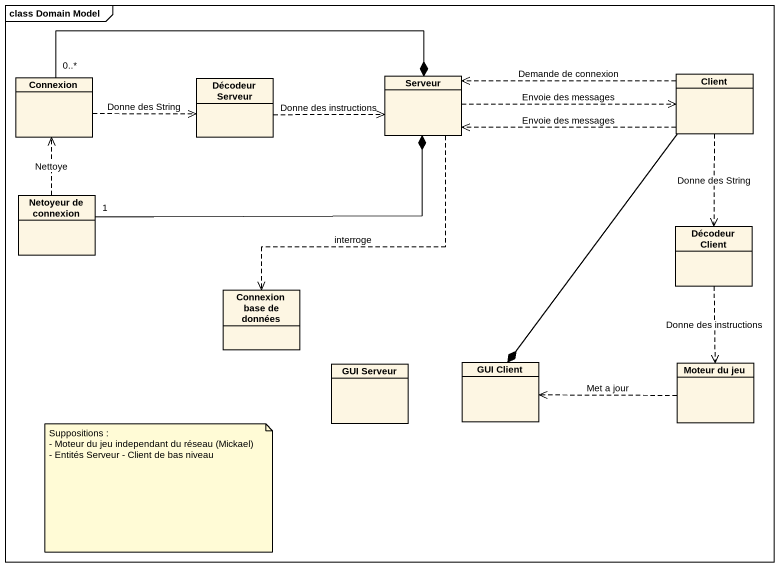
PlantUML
@startuml
mainframe class Domain Model
hide circle
hide empty members
class Connexion
class "Décodeur Serveur" as Décodeur_Serveur
class Serveur
class Client
class "Netoyeur de connexion" as Netoyeur_de_connexion
class "Décodeur Client" as Décodeur_Client
class "Connexion base de données" as Connexion_base_de_données
class "GUI Serveur" as GUI_Serveur
class "GUI Client" as GUI_Client
class "Moteur du jeu" as Moteur_du_jeu
Connexion .right.> Décodeur_Serveur : Donne des String
Décodeur_Serveur .right.> Serveur : Donne des instructions
Serveur *-left- "0..*" Connexion
Serveur .right.> Client : Envoie des messages
Serveur *-left- "1" Netoyeur_de_connexion
Serveur ..> Connexion_base_de_données : interroge
Client .left.> Serveur : Envoie des messages
Client .left.> Serveur : Demande de connexion
Client ..> Décodeur_Client : Donne des String
Netoyeur_de_connexion .up.> Connexion : Nettoye
Décodeur_Client ..> Moteur_du_jeu : Donne des instructions
GUI_Client *-up- Client
Moteur_du_jeu .left.> GUI_Client : Met a jour
note as N1
  Suppositions :
  - Moteur du jeu independant du réseau (Mickael)
  - Entités Serveur - Client de bas niveau
end note
@enduml
